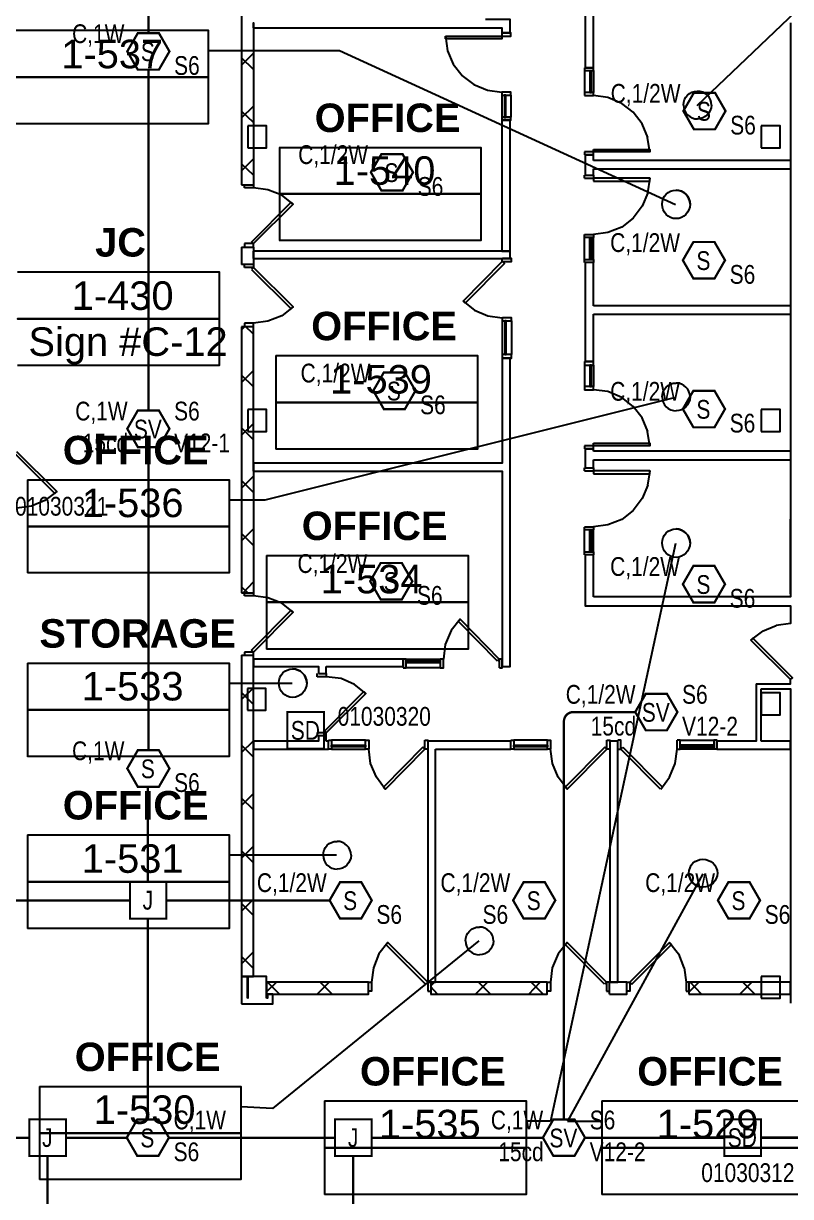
# Model space of a CAD drawing. Header units: inches. Extents: x 8199 to 15931, y 7617 to 15423.
# Drawn here: x 13927 to 14418, y 8896 to 9646 of the extents above; entities that cross this region are included whole.
import ezdxf
from ezdxf.enums import TextEntityAlignment as Align

# ---------------------------------------------------------------- set-up
doc = ezdxf.new("R2010")
doc.units = ezdxf.units.IN
doc.header["$LTSCALE"] = 0.25
doc.header["$MEASUREMENT"] = 0
for name, color, linetype in [('BACKGROUND', 8, 'Continuous'), ('CONDUIT', 6, 'Continuous'), ('HEAT DETECTOR', 1, 'Continuous'), ('JUNCTION BOX', 1, 'Continuous'), ('SMOKE DETECTOR', 1, 'Continuous'), ('SPEAKER', 1, 'Continuous'), ('SPEAKER STROBE', 1, 'Continuous')]:
    doc.layers.add(name, color=color, linetype=linetype)
doc.styles.add('Arial', font='arial.ttf', dxfattribs={"width": 0.8})
doc.styles.add('PDF Arial', font='arial.ttf')
doc.styles.add('PDF Arial Bold', font='arialbd.ttf')

# ---------------------------------------------------------------- blocks, each defined once
blk = doc.blocks.new('GC-S7')
at = {"layer": 'SPEAKER', "const_width": 1.46}
blk.add_lwpolyline([(13.83, 0.21), (7.08, 11.9), (-6.42, 11.9), (-13.17, 0.21), (-6.42, -11.49), (7.08, -11.49)], close=True, dxfattribs=at)
at = {"layer": 'SPEAKER', "style": 'Arial', "width": 0.8}
blk.add_text('S', height=12, dxfattribs=at).set_placement((0, 0), align=Align.MIDDLE)
for tag, p in [('C', (-14.98, 11.52)), ('1/2W', (-14.65, -8.82))]:
    blk.add_attdef(tag, text='', height=12, dxfattribs=at).set_placement(p, align=Align.MIDDLE_RIGHT)
blk.add_attdef('Speaker_Circuit', text='', height=12, dxfattribs=at).set_placement((16.8, -8.82), align=Align.MIDDLE_LEFT)
blk = doc.blocks.new('SIGA-HRD')
at = {"layer": 'HEAT DETECTOR', "const_width": 1.3}
blk.add_lwpolyline([(-11.5, -11.68), (-11.5, 11.7), (11.89, 11.7), (11.89, -11.68)], close=True, dxfattribs=at)
at = {"layer": 'HEAT DETECTOR', "style": 'Arial', "width": 0.8}
blk.add_text('D', height=12, dxfattribs=at).set_placement((0, 0), align=Align.MIDDLE)
for tag, p in [('ADDRESS', (20.64, 8.96)), ('ZONE', (20.64, -8.58))]:
    blk.add_attdef(tag, text='', height=12, dxfattribs=at).set_placement(p, align=Align.MIDDLE_LEFT)
blk.add_attdef('SUBSCRIPT', text='', height=12, dxfattribs=at).set_placement((-16.56, -9.02), align=Align.MIDDLE_RIGHT)
blk = doc.blocks.new('GC-S7VM')
at = {"layer": 'SPEAKER STROBE', "const_width": 1.46}
blk.add_lwpolyline([(13.83, 0.21), (7.08, 11.9), (-6.42, 11.9), (-13.17, 0.21), (-6.42, -11.49), (7.08, -11.49)], close=True, dxfattribs=at)
at = {"layer": 'SPEAKER STROBE', "style": 'Arial', "width": 0.8}
blk.add_text('SV', height=12, dxfattribs=at).set_placement((0, 0), align=Align.MIDDLE)
for tag, p in [('C', (-12.95, 11.52)), ('CANDELA', (-12.62, -8.82)), ('1/2W', (-12.62, -29.16))]:
    blk.add_attdef(tag, text='', height=12, dxfattribs=at).set_placement(p, align=Align.MIDDLE_RIGHT)
for tag, p in [('Speaker_Circuit', (16.8, 11.52)), ('Visual_Circuit', (16.8, -8.82))]:
    blk.add_attdef(tag, text='', height=12, dxfattribs=at).set_placement(p, align=Align.MIDDLE_LEFT)
blk = doc.blocks.new('SIGA-PD')
at = {"layer": 'SMOKE DETECTOR', "const_width": 1.3}
blk.add_lwpolyline([(-11.5, -11.68), (-11.5, 11.7), (11.89, 11.7), (11.89, -11.68)], close=True, dxfattribs=at)
at = {"layer": 'SMOKE DETECTOR', "style": 'Arial', "width": 0.8}
blk.add_text('SD', height=12, dxfattribs=at).set_placement((0, 0), align=Align.MIDDLE)
for tag, p in [('ADDRESS', (20.64, 8.96)), ('ZONE', (20.64, -8.58))]:
    blk.add_attdef(tag, text='', height=12, dxfattribs=at).set_placement(p, align=Align.MIDDLE_LEFT)
blk.add_attdef('SUBSCRIPT', text='', height=12, dxfattribs=at).set_placement((-16.56, -9.02), align=Align.MIDDLE_RIGHT)
blk = doc.blocks.new('JUNCTION BOX')
at = {"const_width": 1.3}
blk.add_lwpolyline([(-11.5, -11.68), (-11.5, 11.7), (11.89, 11.7), (11.89, -11.68)], close=True, dxfattribs=at)
at = {"style": 'Arial', "width": 0.8}
blk.add_text('J', height=12, dxfattribs=at).set_placement((0, 0), align=Align.MIDDLE)
blk.add_attdef('SUBSCRIPT', text='', height=12, dxfattribs=at).set_placement((-16.56, -9.02), align=Align.MIDDLE_RIGHT)

msp = doc.modelspace()

# ---------------------------------------------------------------- linework, layer by layer
at = {"layer": 'BACKGROUND'}
for points in [[(14357.78, 9593.93), (14479.47, 9709.89)], [(14066.22, 9665.91), (14066.22, 9547.72), (14066.22, 9543.26)], [(14286.09, 9657.33), (14286.09, 9654.14), (14286.09, 9618.14)], [(14232.85, 9640.43), (14238.26, 9640.43), (14238.26, 9643.62), (14238.26, 9649.03), (14222.33, 9649.03)], [(14286.07, 9618.14), (14291.49, 9618.14), (14291.49, 9654.14)], [(13915.84, 9642.02), (14044.88, 9642.02), (14044.88, 9612.07), (13915.84, 9612.07), (14044.88, 9612.07), (14044.88, 9582.12), (13915.84, 9582.12)], [(14073.91, 9643.63), (14073.91, 9646.81), (14073.91, 9643.63), (14073.91, 9547.73), (14073.91, 9543.27), (14073.91, 9541.36), (14068.19, 9541.36)], [(14073.89, 9643.61), (14216.92, 9643.61)], [(14216.97, 9643.63), (14222.37, 9643.63)], [(14222.35, 9643.62), (14232.86, 9643.62), (14232.86, 9640.44), (14232.86, 9638.2)], [(14232.85, 9638.2), (14238.58, 9638.2), (14238.58, 9640.43), (14232.85, 9640.43)], [(14196.86, 9638.2), (14198.12, 9628.96)], [(14196.88, 9636.61), (14196.88, 9638.21)], [(14196.88, 9638.2), (14232.86, 9638.2), (14232.86, 9636.61), (14196.88, 9636.61)], [(14129, 9628.96), (14044.88, 9628.96)], [(14066.24, 9619.73), (14073.91, 9627.38)], [(14344.04, 9530.52), (14128.99, 9628.96)], [(14198.14, 9628.97), (14201.65, 9620.37)], [(14073.91, 9616.87), (14066.24, 9624.51)], [(14201.64, 9620.36), (14207.37, 9613.03)], [(14285.73, 9618.13), (14285.73, 9616.21), (14285.73, 9602.2), (14285.73, 9600.28)], [(14285.76, 9616.23), (14291.49, 9616.23), (14291.49, 9618.14), (14285.76, 9618.14)], [(14207.35, 9613.03), (14215, 9607.29)], [(14289.23, 9602.2), (14290.19, 9602.2), (14290.19, 9616.22), (14289.23, 9616.22)], [(14289.26, 9616.23), (14289.26, 9602.21)], [(14291.49, 9616.23), (14291.49, 9602.21)], [(14215, 9607.3), (14223.62, 9603.79)], [(14223.62, 9603.8), (14232.86, 9602.52), (14232.86, 9600.61), (14232.86, 9586.59), (14232.86, 9584.68), (14232.86, 9500.89)], [(14232.85, 9600.6), (14238.58, 9600.6), (14238.58, 9602.52), (14232.85, 9602.52)], [(14234.45, 9586.59), (14235.41, 9586.59), (14235.41, 9600.61), (14234.45, 9600.61)], [(14234.47, 9600.62), (14234.47, 9586.6)], [(14238.58, 9600.6), (14238.58, 9586.58)], [(14285.76, 9600.3), (14291.49, 9600.3), (14291.49, 9602.21), (14285.76, 9602.21)], [(14300.73, 9599.02), (14291.51, 9600.3)], [(14309.67, 9595.2), (14300.74, 9599.03)], [(14316.99, 9589.78), (14309.68, 9595.2)], [(14066.24, 9585.96), (14073.91, 9593.61)], [(14073.91, 9583.1), (14066.24, 9590.42)], [(14322.7, 9582.13), (14316.98, 9589.78)], [(14070.37, 9566.84), (14082.16, 9566.84), (14082.16, 9580.86), (14070.37, 9580.86)], [(14070.38, 9580.86), (14070.38, 9566.84)], [(14232.85, 9584.67), (14238.58, 9584.67), (14238.58, 9586.58), (14232.85, 9586.58)], [(14232.85, 9500.89), (14238.26, 9500.89), (14238.26, 9584.68), (14232.85, 9584.68)], [(14326.23, 9573.54), (14322.73, 9582.14)], [(14398.82, 9566.84), (14410.93, 9566.84), (14410.93, 9580.85), (14398.82, 9580.85)], [(14398.83, 9580.85), (14398.83, 9566.84)], [(14327.48, 9564.29), (14326.19, 9573.53)], [(14090.43, 9567.15), (14219.47, 9567.15), (14219.47, 9537.53), (14090.43, 9537.53), (14219.47, 9537.53), (14219.47, 9507.58), (14090.43, 9507.58)], [(14090.47, 9567.17), (14090.47, 9537.54), (14090.47, 9507.59)], [(14285.76, 9562.38), (14291.49, 9562.38), (14291.49, 9564.3), (14291.49, 9565.89)], [(14291.5, 9565.88), (14327.48, 9565.88), (14327.48, 9564.29), (14291.5, 9564.29)], [(14066.24, 9552.19), (14073.91, 9559.84)], [(14285.73, 9564.29), (14285.73, 9562.38)], [(14291.49, 9564.3), (14285.76, 9564.3)], [(14291.49, 9558.88), (14291.49, 9562.38), (14286.07, 9562.38)], [(14286.09, 9562.39), (14286.09, 9549.33)], [(14417.63, 9558.87), (14291.48, 9558.87)], [(14073.91, 9549.32), (14066.24, 9556.65)], [(14286.07, 9549.32), (14291.49, 9549.32), (14291.49, 9553.46)], [(14291.48, 9553.46), (14417.63, 9553.46)], [(14066.24, 9543.27), (14073.91, 9543.27)], [(14068.14, 9541.35), (14068.14, 9543.26)], [(14285.73, 9547.4), (14285.73, 9549.31)], [(14285.76, 9549.32), (14291.49, 9549.32), (14291.49, 9547.41)], [(14285.76, 9547.41), (14291.49, 9547.41), (14291.49, 9545.5)], [(14291.5, 9545.49), (14327.48, 9545.49), (14327.48, 9547.41), (14291.5, 9547.41)], [(14327.48, 9547.41), (14326.19, 9538.17)], [(14083.15, 9540.09), (14073.9, 9541.36)], [(14092.03, 9536.57), (14083.11, 9540.07)], [(14099.35, 9530.83), (14092.03, 9536.57)], [(14326.23, 9538.18), (14322.73, 9529.57)], [(14072.62, 9506.63), (14098.11, 9532.12)], [(14098.08, 9532.11), (14099.35, 9530.83), (14073.86, 9505.66)], [(14322.7, 9529.57), (14316.98, 9521.92)], [(14316.99, 9521.93), (14309.68, 9516.19)], [(14300.73, 9512.68), (14291.51, 9511.41)], [(14309.67, 9516.19), (14300.74, 9512.69)], [(14068.14, 9505.67), (14068.14, 9503.44)], [(14073.91, 9503.45), (14073.91, 9505.68), (14068.19, 9505.68)], [(14073.91, 9505.68), (14072.64, 9506.63)], [(14285.73, 9493.56), (14285.73, 9495.47), (14285.73, 9509.49), (14285.73, 9511.4)], [(14285.76, 9511.41), (14291.49, 9511.41), (14291.49, 9509.5), (14285.76, 9509.5)], [(14289.23, 9509.49), (14290.19, 9509.49), (14290.19, 9495.47), (14289.23, 9495.47)], [(14289.26, 9495.48), (14289.26, 9509.5)], [(14291.49, 9495.48), (14291.49, 9509.5)], [(14066.22, 9503.43), (14066.22, 9492.28)], [(14066.24, 9503.45), (14073.91, 9503.45), (14073.91, 9500.9), (14073.91, 9496.12), (14073.91, 9492.3), (14066.24, 9492.3)], [(14073.86, 9496.11), (14238.26, 9496.11), (14238.26, 9500.89), (14073.86, 9500.89)], [(14073.91, 9496.12), (14073.91, 9500.9)], [(14068.14, 9490.38), (14068.14, 9492.29)], [(14073.91, 9492.3), (14073.91, 9490.39), (14068.19, 9490.39)], [(14073.91, 9490.39), (14072.64, 9489.11)], [(14098.08, 9463.93), (14099.35, 9465.2), (14073.86, 9490.37)], [(14208.01, 9468.72), (14233.17, 9494.2), (14233.17, 9496.11)], [(14233.21, 9494.21), (14234.47, 9492.94), (14209.3, 9467.45)], [(14233.22, 9494.21), (14238.94, 9494.21), (14238.94, 9496.12), (14233.22, 9496.12)], [(14285.76, 9495.48), (14291.49, 9495.48), (14291.49, 9493.57), (14285.76, 9493.57)], [(14291.49, 9465.85), (14291.49, 9493.57), (14286.07, 9493.57)], [(14286.09, 9493.57), (14286.09, 9430.18)], [(13922.85, 9487.51), (14051.89, 9487.51), (14051.89, 9457.56), (13922.85, 9457.56), (14051.89, 9457.56), (14051.89, 9427.61), (13922.85, 9427.61)], [(14072.62, 9489.11), (14098.11, 9463.94)], [(14208.02, 9468.73), (14215.36, 9462.99)], [(14209.29, 9467.44), (14208.03, 9468.72)], [(14099.35, 9465.2), (14092.03, 9459.47)], [(14215.31, 9462.98), (14223.93, 9459.47)], [(14286.07, 9430.17), (14291.49, 9430.17), (14291.49, 9460.44)], [(14417.63, 9465.85), (14291.48, 9465.85)], [(14291.48, 9460.43), (14417.63, 9460.43)], [(14066.22, 9452.46), (14066.22, 9448.32), (14066.22, 9282.34)], [(14073.91, 9452.48), (14066.24, 9452.48)], [(14066.24, 9450.56), (14068.14, 9452.46)], [(14068.14, 9454.7), (14068.14, 9452.46)], [(14073.91, 9360.09), (14073.91, 9365.18), (14073.91, 9448.33), (14073.91, 9452.48), (14073.91, 9454.71), (14068.19, 9454.71)], [(14073.23, 9448.32), (14069.08, 9452.46)], [(14223.93, 9459.48), (14233.17, 9458.2), (14233.17, 9456.29), (14233.17, 9434.63), (14233.17, 9432.4), (14233.17, 9365.17), (14073.89, 9365.17)], [(14083.15, 9455.98), (14073.9, 9454.71)], [(14092.03, 9459.47), (14083.11, 9455.97)], [(14233.22, 9456.3), (14238.94, 9456.3), (14238.94, 9458.21), (14233.22, 9458.21)], [(14234.76, 9434.63), (14235.72, 9434.63), (14235.72, 9456.29), (14234.76, 9456.29)], [(14234.78, 9456.3), (14234.78, 9434.63)], [(14238.94, 9456.3), (14238.94, 9434.63)], [(14073.91, 9447.7), (14073.27, 9448.33)], [(14088.2, 9433.99), (14217.23, 9433.99), (14217.23, 9404.04), (14088.2, 9404.04), (14217.23, 9404.04), (14217.23, 9374.09), (14088.2, 9374.09)], [(14088.24, 9434), (14088.24, 9404.05), (14088.24, 9374.1)], [(14233.16, 9235.19), (14238.26, 9235.19), (14238.26, 9239.97), (14238.26, 9365.17), (14238.26, 9432.39), (14233.16, 9432.39)], [(14233.22, 9432.41), (14238.94, 9432.41), (14238.94, 9434.63), (14233.22, 9434.63)], [(14285.73, 9430.16), (14285.73, 9427.93), (14285.73, 9414.23), (14285.73, 9412)], [(14285.76, 9427.94), (14291.49, 9427.94), (14291.49, 9430.17), (14285.76, 9430.17)], [(14066.24, 9416.8), (14073.91, 9424.44)], [(14289.23, 9414.23), (14290.19, 9414.23), (14290.19, 9427.93), (14289.23, 9427.93)], [(14289.26, 9427.94), (14289.26, 9414.24)], [(14291.49, 9427.94), (14291.49, 9414.24)], [(14073.91, 9413.93), (14066.24, 9421.57)], [(14285.76, 9412.01), (14291.49, 9412.01), (14291.49, 9414.24), (14285.76, 9414.24)], [(14300.73, 9411.06), (14291.51, 9412.01)], [(14309.67, 9407.24), (14300.74, 9411.06)], [(14344.04, 9407.23), (14081.21, 9341.6)], [(14316.99, 9401.5), (14309.68, 9407.24)], [(14322.7, 9394.17), (14316.98, 9401.5)], [(14070.37, 9385.57), (14082.16, 9385.57), (14082.16, 9399.58), (14070.37, 9399.58)], [(14070.38, 9399.58), (14070.38, 9385.56)], [(14326.23, 9385.57), (14322.73, 9394.18)], [(14398.82, 9385.56), (14410.93, 9385.56), (14410.93, 9399.58), (14398.82, 9399.58)], [(14398.83, 9399.58), (14398.83, 9385.56)], [(14066.24, 9383.03), (14073.91, 9390.67)], [(14073.91, 9380.16), (14066.24, 9387.8)], [(14327.48, 9376.32), (14326.19, 9385.57)], [(14285.76, 9374.42), (14291.49, 9374.42), (14291.49, 9376.33), (14291.49, 9377.92)], [(14291.5, 9377.92), (14327.48, 9377.92), (14327.48, 9376.32), (14291.5, 9376.32)], [(13921.31, 9371.23), (13946.79, 9345.75)], [(13946.75, 9345.74), (13948.03, 9347.01), (13922.55, 9372.5)], [(14285.73, 9376.32), (14285.73, 9374.41)], [(14291.49, 9376.33), (14285.76, 9376.33)], [(14291.49, 9372.83), (14291.49, 9374.42), (14286.07, 9374.42)], [(14286.09, 9374.42), (14286.09, 9362.32)], [(14417.63, 9372.82), (14291.48, 9372.82)], [(14073.91, 9365.18), (14073.91, 9360.09), (14073.91, 9282.35), (14073.91, 9280.44), (14068.19, 9280.44)], [(14286.07, 9362.31), (14291.49, 9362.31), (14291.49, 9367.41)], [(14291.48, 9367.4), (14417.63, 9367.4)], [(14066.24, 9349.25), (14073.91, 9356.9)], [(14073.89, 9360.08), (14233.17, 9360.08), (14233.17, 9239.97), (14233.17, 9235.19)], [(14285.73, 9360.39), (14285.73, 9362.3)], [(14285.76, 9362.31), (14291.49, 9362.31), (14291.49, 9360.4)], [(14285.76, 9360.4), (14291.49, 9360.4), (14291.49, 9358.49)], [(14291.5, 9358.49), (14327.48, 9358.49), (14327.48, 9360.4), (14291.5, 9360.4)], [(14327.48, 9360.4), (14326.19, 9351.16)], [(13929.23, 9354.66), (13929.23, 9324.71), (13929.23, 9295.08)], [(13929.25, 9354.66), (14058.28, 9354.66), (14058.28, 9324.72), (13929.25, 9324.72), (14058.28, 9324.72), (14058.28, 9295.09), (13929.25, 9295.09)], [(14073.91, 9346.39), (14066.24, 9354.03)], [(14326.23, 9351.17), (14322.73, 9342.57)], [(13940.4, 9341.28), (13931.8, 9337.78)], [(13948.03, 9347.01), (13940.38, 9341.28)], [(14081.23, 9341.61), (14058.28, 9341.61)], [(14322.7, 9342.56), (14316.98, 9334.91)], [(13931.78, 9337.77), (13922.54, 9336.5)], [(14316.99, 9334.92), (14309.68, 9329.18)], [(14417.63, 9281.7), (14417.63, 9329.49), (14417.63, 9281.7), (14417.63, 9279.79), (14291.48, 9279.79)], [(14300.73, 9325.68), (14291.51, 9324.4)], [(14309.67, 9329.19), (14300.74, 9325.68)], [(14066.24, 9315.48), (14073.91, 9323.13)], [(14073.91, 9312.62), (14066.24, 9320.26)], [(14285.73, 9306.55), (14285.73, 9308.46), (14285.73, 9322.48), (14285.73, 9324.39)], [(14285.76, 9324.4), (14291.49, 9324.4), (14291.49, 9322.49), (14285.76, 9322.49)], [(14289.23, 9322.48), (14290.19, 9322.48), (14290.19, 9308.46), (14289.23, 9308.46)], [(14289.26, 9308.47), (14289.26, 9322.49)], [(14291.49, 9308.47), (14291.49, 9322.49)], [(14344.04, 9313.89), (14264.08, 8944.33)], [(14082.16, 9306.24), (14082.16, 9276.29), (14082.16, 9246.34)], [(14082.19, 9306.24), (14211.21, 9306.24), (14211.21, 9276.3), (14082.19, 9276.3), (14211.21, 9276.3), (14211.21, 9246.35), (14082.19, 9246.35)], [(14285.76, 9308.47), (14291.49, 9308.47), (14291.49, 9306.56), (14285.76, 9306.56)], [(14291.49, 9279.8), (14291.49, 9306.56), (14286.07, 9306.56)], [(14286.09, 9306.57), (14286.09, 9274.07)], [(14067.22, 9282.35), (14073.91, 9289.36)], [(14070.38, 9282.34), (14066.23, 9286.17)], [(14066.24, 9282.35), (14073.91, 9282.35)], [(14068.14, 9280.43), (14068.14, 9282.34)], [(14083.15, 9279.17), (14073.9, 9280.44)], [(14092.03, 9275.65), (14083.11, 9279.15)], [(14099.35, 9269.91), (14092.03, 9275.65)], [(14286.07, 9274.07), (14291.49, 9274.07)], [(14291.48, 9274.06), (14417.63, 9274.06), (14417.63, 9264.5), (14417.63, 9262.59), (14408.39, 9261.32)], [(14072.62, 9245.71), (14098.11, 9271.2)], [(14098.08, 9271.19), (14099.35, 9269.91), (14073.86, 9244.43)], [(14204.86, 9264.19), (14206.12, 9265.47), (14200.39, 9258.14)], [(14206.1, 9265.46), (14231.25, 9239.97), (14229.99, 9238.7)], [(14200.36, 9258.13), (14196.54, 9249.21)], [(14230.01, 9238.7), (14204.85, 9264.19)], [(14392.17, 9252.08), (14399.82, 9257.82)], [(14399.79, 9257.81), (14408.38, 9261.31)], [(14395.63, 9224.04), (14417.63, 9224.04), (14417.63, 9224.68), (14417.63, 9226.91), (14392.15, 9252.07)], [(14393.43, 9253.35), (14392.17, 9252.08)], [(14417.66, 9226.91), (14418.93, 9227.87), (14393.45, 9253.36)], [(14066.22, 9242.51), (14066.22, 9037.03), (14066.22, 9019.51)], [(14066.24, 9242.53), (14073.91, 9242.53), (14073.91, 9244.44), (14068.19, 9244.44)], [(14068.14, 9244.43), (14068.14, 9242.52)], [(14073.91, 9244.44), (14072.64, 9245.71)], [(14196.56, 9249.22), (14195.61, 9239.98)], [(13929.23, 9237.42), (13929.23, 9207.47), (13929.23, 9177.52)], [(13929.25, 9237.42), (14058.28, 9237.42), (14058.28, 9207.48), (13929.25, 9207.48), (14058.28, 9207.48), (14058.28, 9177.53), (13929.25, 9177.53)], [(14073.86, 9235.19), (14115.61, 9235.19), (14115.61, 9230.73)], [(14120.4, 9235.19), (14169.77, 9235.19), (14169.77, 9239.97), (14073.89, 9239.97)], [(14115.6, 9230.73), (14120.38, 9230.73), (14120.38, 9235.19)], [(14169.77, 9239.97), (14169.77, 9234.24)], [(14169.79, 9234.24), (14171.69, 9234.24), (14171.69, 9239.97), (14169.79, 9239.97)], [(14171.69, 9239.97), (14193.35, 9239.97), (14193.35, 9234.23), (14171.69, 9234.23)], [(14171.69, 9238.7), (14171.69, 9237.74)], [(14171.69, 9237.74), (14193.35, 9237.74), (14193.35, 9238.69), (14171.69, 9238.69)], [(14193.37, 9234.24), (14195.58, 9234.24), (14195.58, 9239.97), (14193.37, 9239.97)], [(14231.25, 9239.97), (14231.25, 9234.23)], [(14231.26, 9234.24), (14233.17, 9234.24), (14233.17, 9239.97), (14231.26, 9239.97)], [(14120.38, 9230.73), (14120.38, 9228.5), (14114.66, 9228.5)], [(14114.67, 9228.5), (14114.67, 9230.74)], [(14129.94, 9227.54), (14120.39, 9228.5)], [(14138.56, 9223.73), (14129.95, 9227.55)], [(14098.73, 9224.36), (14058.26, 9224.36)], [(14066.24, 9214.18), (14073.91, 9221.5)], [(14070.06, 9207.16), (14081.85, 9207.16), (14081.85, 9221.18), (14070.06, 9221.18)], [(14070.07, 9221.18), (14070.07, 9207.16)], [(14145.88, 9217.99), (14138.54, 9223.72)], [(14395.66, 9224.04), (14395.66, 9220.86), (14395.66, 9187.41), (14370.51, 9187.41)], [(14398.83, 9220.85), (14417.63, 9220.85), (14417.63, 9033.21), (14417.63, 9025.56), (14417.63, 9019.83)], [(14398.83, 9187.4), (14398.83, 9220.85)], [(14073.91, 9210.99), (14066.24, 9218.64)], [(14119.49, 9194.1), (14144.64, 9219.27)], [(14144.6, 9219.26), (14145.88, 9217.99), (14120.39, 9192.82)], [(14398.82, 9204.29), (14410.93, 9204.29), (14410.93, 9218.3), (14398.82, 9218.3)], [(14398.83, 9218.31), (14398.83, 9204.29)], [(14115.61, 9190.91), (14115.61, 9187.4), (14073.86, 9187.4)], [(14120.38, 9190.91), (14120.38, 9192.82), (14114.66, 9192.82)], [(14114.67, 9192.83), (14114.67, 9190.91)], [(14120.38, 9187.4), (14120.38, 9190.91), (14115.6, 9190.91)], [(14120.38, 9192.82), (14119.44, 9194.09)], [(14066.24, 9180.09), (14073.91, 9187.73)], [(14073.91, 9177.22), (14066.24, 9184.87)], [(14073.88, 9182.31), (14121.99, 9182.31), (14121.99, 9187.41), (14120.41, 9187.41)], [(14121.99, 9182.31), (14121.99, 9188.05)], [(14121.99, 9188.05), (14123.92, 9188.05), (14123.92, 9182.31), (14121.99, 9182.31)], [(14123.9, 9182.31), (14145.57, 9182.31), (14145.57, 9188.05), (14123.9, 9188.05)], [(14123.9, 9184.86), (14145.57, 9184.86), (14145.57, 9183.9), (14123.9, 9183.9)], [(14123.92, 9183.91), (14123.92, 9184.86)], [(14145.57, 9188.04), (14147.8, 9188.04), (14147.8, 9182.31), (14145.57, 9182.31)], [(14182.23, 9183.59), (14157.08, 9158.11)], [(14158.32, 9156.82), (14183.48, 9182.31), (14182.22, 9183.58)], [(14183.48, 9182.31), (14183.48, 9188.04)], [(14183.5, 9188.05), (14185.4, 9188.05), (14185.4, 9182.31), (14183.5, 9182.31)], [(14190.47, 9182.31), (14238.58, 9182.31), (14238.58, 9187.4), (14185.36, 9187.4)], [(14185.4, 9187.41), (14185.4, 9182.31), (14185.4, 9033.22), (14185.4, 9027.48)], [(14238.58, 9182.31), (14238.58, 9188.04)], [(14238.58, 9188.04), (14240.5, 9188.04), (14240.5, 9182.31), (14238.58, 9182.31)], [(14240.49, 9182.3), (14262.15, 9182.3), (14262.15, 9188.04), (14240.49, 9188.04)], [(14240.49, 9184.85), (14262.15, 9184.85), (14262.15, 9183.9), (14240.49, 9183.9)], [(14240.5, 9183.9), (14240.5, 9184.86)], [(14262.15, 9188.04), (14264.07, 9188.04), (14264.07, 9182.31), (14262.15, 9182.31)], [(14298.81, 9183.59), (14273.34, 9158.1)], [(14274.64, 9156.83), (14300.11, 9182.32), (14298.83, 9183.59)], [(14300.08, 9188.04), (14301.98, 9188.04), (14301.98, 9182.31), (14300.08, 9182.31)], [(14300.11, 9182.32), (14300.11, 9188.05)], [(14301.98, 9187.4), (14301.98, 9182.31), (14301.98, 9033.21), (14301.67, 9033.21)], [(14307.07, 9033.21), (14301.99, 9033.21), (14307.07, 9033.21), (14307.07, 9182.3), (14307.07, 9188.04)], [(14307.07, 9182.3), (14307.07, 9187.4), (14301.99, 9187.4)], [(14307.09, 9182.31), (14308.99, 9182.31), (14308.99, 9188.04), (14307.09, 9188.04)], [(14309.01, 9182.31), (14310.29, 9183.59)], [(14310.29, 9183.59), (14335.79, 9158.1), (14334.5, 9156.83)], [(14343.74, 9173.08), (14345.03, 9182.32), (14345.03, 9188.05)], [(14344.99, 9182.3), (14346.9, 9182.3), (14346.9, 9188.04), (14344.99, 9188.04)], [(14346.9, 9184.86), (14346.9, 9183.9)], [(14346.93, 9188.05), (14368.61, 9188.05), (14368.61, 9182.32), (14346.93, 9182.32)], [(14346.93, 9183.91), (14368.61, 9183.91), (14368.61, 9184.87), (14346.93, 9184.87)], [(14370.48, 9182.3), (14370.48, 9188.04), (14368.55, 9188.04)], [(14370.48, 9187.4), (14370.48, 9182.3), (14368.55, 9182.3)], [(14370.47, 9182.31), (14417.63, 9182.31), (14417.63, 9187.4), (14398.83, 9187.4)], [(14148.74, 9173.07), (14147.79, 9182.3)], [(14190.49, 9033.21), (14187.29, 9033.21), (14190.49, 9033.21), (14190.49, 9182.31)], [(14265.37, 9173.07), (14264.1, 9182.31)], [(14334.49, 9156.82), (14308.99, 9182.31)], [(14152.58, 9164.47), (14148.76, 9173.07)], [(14268.85, 9164.47), (14265.34, 9173.07)], [(14340.22, 9164.47), (14343.73, 9173.07)], [(14157, 9158.09), (14158.29, 9156.82), (14152.57, 9164.46)], [(14273.34, 9158.1), (14274.61, 9156.83), (14268.9, 9164.48)], [(14334.52, 9156.83), (14340.25, 9164.48)], [(14066.24, 9146.32), (14073.91, 9153.96)], [(14073.91, 9143.45), (14066.24, 9151.09)], [(13929.23, 9127.51), (13929.23, 9097.56), (13929.23, 9067.61)], [(13929.25, 9127.52), (14058.28, 9127.52), (14058.28, 9097.57), (13929.25, 9097.57), (14058.28, 9097.57), (14058.28, 9067.62), (13929.25, 9067.62)], [(14066.24, 9112.55), (14073.91, 9120.19)], [(14073.91, 9109.68), (14066.24, 9117.32)], [(14127.08, 9114.45), (14058.26, 9114.45)], [(14361.6, 9102.67), (14274.95, 8944.34)], [(14066.24, 9078.78), (14073.91, 9086.42)], [(14073.91, 9075.91), (14066.24, 9083.55)], [(14218.22, 9059.66), (14085.99, 8952.62)], [(14158.61, 9057.43), (14159.9, 9058.7), (14154.18, 9051.37)], [(14184.1, 9031.93), (14158.6, 9057.42)], [(14159.93, 9058.7), (14185.4, 9033.22), (14184.14, 9031.94)], [(14273.34, 9057.43), (14274.61, 9058.7), (14268.9, 9051.38)], [(14298.5, 9031.94), (14273.34, 9057.43)], [(14274.59, 9058.69), (14299.75, 9033.21), (14299.75, 9027.48)], [(14340.25, 9058.71), (14314.77, 9033.22)], [(14316.01, 9031.94), (14341.5, 9057.42), (14340.21, 9058.7)], [(14340.22, 9058.7), (14345.97, 9051.37)], [(14066.24, 9045), (14073.91, 9052.65)], [(14073.91, 9042.14), (14066.24, 9049.78)], [(14154.19, 9051.38), (14150.67, 9042.46)], [(14268.85, 9051.37), (14265.03, 9042.45)], [(14345.93, 9051.37), (14349.44, 9042.45)], [(14150.66, 9042.45), (14149.37, 9033.21)], [(14265.06, 9042.46), (14264.1, 9033.22)], [(14349.45, 9042.45), (14350.74, 9033.21), (14350.74, 9027.48)], [(14066.24, 9037.04), (14073.91, 9037.04)], [(14070.07, 9023.02), (14070.07, 9037.03), (14066.25, 9037.03)], [(14070.38, 9037.03), (14070.38, 9023.02), (14070.04, 9023.02)], [(14082.16, 9023.02), (14082.16, 9037.04), (14070.37, 9037.04)], [(14082.16, 9033.21), (14082.16, 9025.57)], [(14086.31, 9025.57), (14147.49, 9025.57), (14147.49, 9033.22), (14082.18, 9033.22)], [(14082.18, 9027.16), (14088.55, 9033.21)], [(14090.47, 9025.57), (14082.83, 9033.22)], [(14114.66, 9025.56), (14122.31, 9033.21)], [(14124.23, 9025.57), (14116.58, 9033.21)], [(14147.48, 9033.22), (14149.41, 9033.22), (14149.41, 9027.48), (14147.48, 9027.48)], [(14187.31, 9030.67), (14189.87, 9033.21)], [(14187.31, 9025.56), (14261.84, 9025.56), (14261.84, 9033.21), (14190.47, 9033.21)], [(14187.32, 9033.22), (14187.32, 9025.57)], [(14215.96, 9025.57), (14223.62, 9033.21)], [(14225.54, 9025.57), (14217.88, 9033.22)], [(14250.06, 9025.56), (14257.37, 9033.21)], [(14259.3, 9025.56), (14251.67, 9033.21)], [(14261.84, 9033.21), (14264.07, 9033.21), (14264.07, 9027.48), (14261.84, 9027.48)], [(14299.75, 9033.21), (14298.47, 9031.93)], [(14301.67, 9025.56), (14301.67, 9033.21), (14299.77, 9033.21)], [(14301.68, 9025.57), (14312.83, 9025.57), (14312.83, 9033.21), (14307.08, 9033.21)], [(14312.85, 9033.22), (14314.76, 9033.22), (14314.76, 9027.48), (14312.85, 9027.48)], [(14314.72, 9033.21), (14316, 9031.93)], [(14352.66, 9025.57), (14352.66, 9033.22), (14350.75, 9033.22)], [(14352.62, 9026.84), (14359, 9033.21)], [(14352.62, 9025.56), (14417.63, 9025.56), (14417.63, 9033.21), (14352.62, 9033.21)], [(14360.61, 9025.57), (14353.29, 9033.21)], [(14385.17, 9025.57), (14392.81, 9033.22)], [(14394.73, 9025.57), (14387.09, 9033.22)], [(14398.82, 9023.01), (14410.93, 9023.01), (14410.93, 9037.03), (14398.82, 9037.03)], [(14398.83, 9037.03), (14398.83, 9023.01)], [(14082.15, 9025.56), (14082.79, 9025.56), (14082.79, 9023.01), (14082.15, 9023.01)], [(14082.8, 9019.51), (14086.32, 9019.51), (14086.32, 9025.57), (14082.8, 9025.57), (14086.32, 9025.57)], [(14185.42, 9027.48), (14187.32, 9027.48)], [(14191.79, 9025.57), (14187.33, 9030.35)], [(14299.77, 9027.48), (14301.67, 9027.48)], [(14350.75, 9027.48), (14352.66, 9027.48)], [(14066.25, 9019.51), (14070.07, 9019.51)], [(14070.06, 9019.51), (14082.79, 9019.51)], [(13936.87, 8966.63), (14065.91, 8966.63), (14065.91, 8936.68), (13936.87, 8936.68), (14065.91, 8936.68), (14065.91, 8907.05), (13936.87, 8907.05)], [(13936.92, 8966.64), (13936.92, 8936.69), (13936.92, 8907.06)], [(14119.45, 8957.39), (14119.45, 8927.45), (14119.45, 8897.5)], [(14119.47, 8957.39), (14248.49, 8957.39), (14248.49, 8927.45), (14119.47, 8927.45), (14248.49, 8927.45), (14248.49, 8897.5), (14119.47, 8897.5)], [(14296.89, 8957.39), (14296.89, 8927.44), (14296.89, 8897.5)], [(14296.9, 8957.39), (14425.94, 8957.39), (14425.94, 8927.45), (14296.9, 8927.45), (14425.94, 8927.45), (14425.94, 8897.5), (14296.9, 8897.5)], [(14086.01, 8952.62), (14065.93, 8953.57)], [(14264.07, 8944.33), (14248.46, 8944.33)], [(14274.92, 8944.33), (14296.89, 8944.33)]]:
    msp.add_lwpolyline(points, dxfattribs=at)
at = {"layer": 'BACKGROUND', "ltscale": 0.459987}
msp.add_lwpolyline([(14417.63, 9646.8), (14417.63, 9329.49)], dxfattribs=at)
at = {"layer": 'BACKGROUND'}
for points in [[(14353.29, 9530.84, 0.415106), (14344.37, 9539.76, -0.415106)], [(14353.29, 9314.2, 0.415106), (14344.37, 9323.12, -0.415106)], [(14107.97, 9224.68, 0.415393), (14099.06, 9233.6, -0.415393)], [(14352.63, 9102.98, 0.41575), (14361.53, 9094.06, -0.41575)]]:
    msp.add_lwpolyline(points, format="xyb", close=True, dxfattribs=at)
at = {"layer": 'BACKGROUND', "ltscale": 0.759998}
msp.add_lwpolyline([(14073.91, 9037.04), (14073.91, 9242.53)], dxfattribs=at)
at = {"layer": 'BACKGROUND'}
for points in [[(14073.91, 9239.98), (14073.91, 9235.2)], [(14073.91, 9187.41), (14073.91, 9182.32)], [(14185.42, 9033.22), (14187.32, 9033.22)]]:
    msp.add_lwpolyline(points, close=True, dxfattribs=at)
for centre, radius, start, end in [((14358.08, 9594.25), 8.92, 359.96277, 90.11267), ((14358.05, 9594.21), 8.88, 179.78295, 270.06581), ((14344.38, 9407.56), 8.91, 359.89673, 90.05303), ((14344.34, 9407.51), 8.88, 179.77056, 270.20431), ((14127.42, 9114.46), 8.91, 359.93629, 90.01517), ((14127.4, 9114.43), 8.9, 179.8586, 270.09286), ((14218.56, 9059.67), 8.91, 359.92038, 90.15344), ((14218.52, 9059.62), 8.88, 179.73626, 270.06651)]:
    msp.add_arc(centre, radius, start, end, dxfattribs=at)
for points in [[(14349.17, 9594.24), (14349.17, 9599.34), (14352.97, 9603.16), (14358.06, 9603.16)], [(14349.17, 9594.24), (14349.17, 9599.34), (14352.97, 9603.16), (14358.06, 9603.16)], [(14367, 9594.24), (14367, 9589.47), (14362.84, 9585.32), (14358.06, 9585.32)], [(14367, 9594.24), (14367, 9589.47), (14362.84, 9585.32), (14358.06, 9585.32)], [(14335.46, 9530.84), (14335.46, 9535.94), (14339.25, 9539.76), (14344.37, 9539.76)], [(14335.46, 9530.84), (14335.46, 9535.94), (14339.25, 9539.76), (14344.37, 9539.76)], [(14344.37, 9521.6), (14339.25, 9521.6), (14335.46, 9525.74), (14335.46, 9530.84)], [(14344.37, 9521.6), (14339.25, 9521.6), (14335.46, 9525.74), (14335.46, 9530.84)], [(14353.29, 9530.84), (14353.29, 9525.74), (14349.14, 9521.6), (14344.37, 9521.6)], [(14353.29, 9530.84), (14353.29, 9525.74), (14349.14, 9521.6), (14344.37, 9521.6)], [(14335.46, 9407.55), (14335.46, 9412.65), (14339.25, 9416.47), (14344.37, 9416.47)], [(14335.46, 9407.55), (14335.46, 9412.65), (14339.25, 9416.47), (14344.37, 9416.47)], [(14353.29, 9407.55), (14353.29, 9402.77), (14349.14, 9398.63), (14344.37, 9398.63)], [(14353.29, 9407.55), (14353.29, 9402.77), (14349.14, 9398.63), (14344.37, 9398.63)], [(14335.46, 9314.2), (14335.46, 9319.3), (14339.25, 9323.12), (14344.37, 9323.12)], [(14335.46, 9314.2), (14335.46, 9319.3), (14339.25, 9323.12), (14344.37, 9323.12)], [(14344.37, 9304.96), (14339.25, 9304.96), (14335.46, 9309.11), (14335.46, 9314.2)], [(14344.37, 9304.96), (14339.25, 9304.96), (14335.46, 9309.11), (14335.46, 9314.2)], [(14353.29, 9314.2), (14353.29, 9309.11), (14349.14, 9304.96), (14344.37, 9304.96)], [(14353.29, 9314.2), (14353.29, 9309.11), (14349.14, 9304.96), (14344.37, 9304.96)], [(14090.12, 9224.68), (14090.12, 9229.78), (14093.95, 9233.6), (14099.06, 9233.6)], [(14090.12, 9224.68), (14090.12, 9229.78), (14093.95, 9233.6), (14099.06, 9233.6)], [(14099.06, 9215.44), (14093.95, 9215.44), (14090.12, 9219.58), (14090.12, 9224.68)], [(14099.06, 9215.44), (14093.95, 9215.44), (14090.12, 9219.58), (14090.12, 9224.68)], [(14107.97, 9224.68), (14107.97, 9219.58), (14103.84, 9215.44), (14099.06, 9215.44)], [(14107.97, 9224.68), (14107.97, 9219.58), (14103.84, 9215.44), (14099.06, 9215.44)], [(14118.5, 9114.45), (14118.5, 9119.55), (14122.31, 9123.37), (14127.41, 9123.37)], [(14118.5, 9114.45), (14118.5, 9119.55), (14122.31, 9123.37), (14127.41, 9123.37)], [(14136.33, 9114.45), (14136.33, 9109.67), (14132.17, 9105.53), (14127.41, 9105.53)], [(14136.33, 9114.45), (14136.33, 9109.67), (14132.17, 9105.53), (14127.41, 9105.53)], [(14352.63, 9102.98), (14352.63, 9108.07), (14356.44, 9111.9), (14361.53, 9111.9)], [(14352.63, 9102.98), (14352.63, 9108.07), (14356.44, 9111.9), (14361.53, 9111.9)], [(14361.53, 9111.9), (14366.63, 9111.9), (14370.79, 9108.07), (14370.79, 9102.98)], [(14361.53, 9111.9), (14366.63, 9111.9), (14370.79, 9108.07), (14370.79, 9102.98)], [(14370.79, 9102.98), (14370.79, 9098.2), (14366.63, 9094.06), (14361.53, 9094.06)], [(14370.79, 9102.98), (14370.79, 9098.2), (14366.63, 9094.06), (14361.53, 9094.06)], [(14209.64, 9059.66), (14209.64, 9064.76), (14213.43, 9068.58), (14218.53, 9068.58)], [(14209.64, 9059.66), (14209.64, 9064.76), (14213.43, 9068.58), (14218.53, 9068.58)], [(14227.46, 9059.66), (14227.46, 9054.88), (14223.32, 9050.74), (14218.53, 9050.74)], [(14227.46, 9059.66), (14227.46, 9054.88), (14223.32, 9050.74), (14218.53, 9050.74)]]:
    msp.add_open_spline(points, degree=3, dxfattribs=at)
at = {"layer": 'CONDUIT', "lineweight": 0, "const_width": 1.5}
for points in [[(14006.64, 9640.23), (14006.64, 9899.15)], [(14006.64, 9398.91), (14006.64, 9616.85)], [(14006.64, 9181.66), (14006.64, 9375.52)], [(14006.31, 9097.34), (14006.31, 9158.28)], [(13760.51, 9085.64), (13994.81, 9085.64)], [(14122.62, 9085.64), (14018.2, 9085.64)], [(14006.31, 8945.56), (14006.31, 9073.96)], [(13734.08, 8933.86), (13930.49, 8933.86)], [(13953.88, 8933.86), (13992.81, 8933.86)], [(14126.18, 8933.86), (14019.81, 8933.86)], [(14149.56, 8933.86), (14259.1, 8933.86)], [(14286.1, 8933.86), (14375.29, 8933.87)], [(14398.67, 8933.87), (14500.8, 8933.88)], [(13941.99, 8771.17), (13941.99, 8922.18)], [(14137.68, 8839.51), (14137.68, 8922.18)]]:
    msp.add_lwpolyline(points, dxfattribs=at)
msp.add_lwpolyline([(14272.6, 8945.56), (14272.6, 9200.05, -0.414214), (14278.6, 9206.05), (14318.23, 9206.05)], format="xyb", dxfattribs=at)

# ---------------------------------------------------------------- block references
at = {"layer": 'HEAT DETECTOR'}
msp.add_blockref('SIGA-HRD', (13900.66, 9328.71), dxfattribs=at).add_auto_attribs({'ADDRESS': '01030321'})
at = {"layer": 'JUNCTION BOX'}
for p in [(14006.31, 9085.64), (13941.99, 8933.86), (14137.68, 8933.86)]:
    msp.add_blockref('JUNCTION BOX', p, dxfattribs=at)
at = {"layer": 'SMOKE DETECTOR'}
msp.add_blockref('SIGA-PD', (14107.13, 9194.34), dxfattribs=at).add_auto_attribs({'ADDRESS': '01030320'})
ref = msp.add_blockref('SIGA-PD', (14386.78, 8933.86), dxfattribs=at)
ref.add_attrib('ZONE', '01030312', dxfattribs={"height": 12, "style": 'Arial', "width": 0.8}).set_placement((14360.5, 8911.5), align=Align.MIDDLE_LEFT)
at = {"layer": 'SPEAKER'}
for p, values in [((14006.31, 9628.34), {'C': 'C,1W', 'Speaker_Circuit': 'S6'}), ((14362.21, 9590.21), {'C': 'C,1/2W', 'Speaker_Circuit': 'S6'}), ((14162.22, 9551), {'C': 'C,1/2W', 'Speaker_Circuit': 'S6'}), ((14361.88, 9494.76), {'C': 'C,1/2W', 'Speaker_Circuit': 'S6'}), ((14163.75, 9411.33), {'C': 'C,1/2W', 'Speaker_Circuit': 'S6'}), ((14361.88, 9399.64), {'C': 'C,1/2W', 'Speaker_Circuit': 'S6'}), ((14161.76, 9289.49), {'C': 'C,1/2W', 'Speaker_Circuit': 'S6'}), ((14361.88, 9287.61), {'C': 'C,1/2W', 'Speaker_Circuit': 'S6'}), ((14006.31, 9169.76), {'C': 'C,1W', 'Speaker_Circuit': 'S6'}), ((14135.79, 9085.43), {'C': 'C,1/2W', 'Speaker_Circuit': 'S6'}), ((14384.3, 9085.43), {'C': 'C,1/2W', 'Speaker_Circuit': 'S6'})]:
    msp.add_blockref('GC-S7', p, dxfattribs=at).add_auto_attribs(values)
ref = msp.add_blockref('GC-S7', (14253.26, 9085.43), dxfattribs=at)
ref.add_attrib('C', 'C,1/2W', dxfattribs={"height": 12, "style": 'Arial', "width": 0.8}).set_placement((14238.29, 9096.95), align=Align.MIDDLE_RIGHT)
ref.add_attrib('Speaker_Circuit', 'S6', dxfattribs={"height": 12, "style": 'Arial', "width": 0.8}).set_placement((14220.51, 9076.61), align=Align.MIDDLE_LEFT)
ref = msp.add_blockref('GC-S7', (14005.98, 8933.66), dxfattribs=at)
ref.add_attrib('C', 'C,1W', dxfattribs={"height": 12, "style": 'Arial', "width": 0.8}).set_placement((14056.31, 8945.17), align=Align.MIDDLE_RIGHT)
ref.add_attrib('Speaker_Circuit', 'S6', dxfattribs={"height": 12, "style": 'Arial', "width": 0.8}).set_placement((14022.78, 8924.83), align=Align.MIDDLE_LEFT)
at = {"layer": 'SPEAKER STROBE'}
for p, values in [((14006.31, 9387.01), {'C': 'C,1W', 'Speaker_Circuit': 'S6', 'Visual_Circuit': 'V12-1', 'CANDELA': '15cd'}), ((14331.41, 9205.85), {'C': 'C,1/2W', 'Speaker_Circuit': 'S6', 'Visual_Circuit': 'V12-2', 'CANDELA': '15cd'}), ((14272.28, 8933.66), {'C': 'C,1W', 'Speaker_Circuit': 'S6', 'Visual_Circuit': 'V12-2', 'CANDELA': '15cd'})]:
    msp.add_blockref('GC-S7VM', p, dxfattribs=at).add_auto_attribs(values)

# ---------------------------------------------------------------- texts
at = {"layer": 'BACKGROUND', "attachment_point": 7}
for s, insert, char_height, style in [('1-537', (13950.92, 9617.49), 18.245, 'PDF Arial'), ('OFFICE', (14113.08, 9576.73), 18.216, 'PDF Arial Bold'), ('1-540', (14125.18, 9542.95), 18.245, 'PDF Arial'), ('JC', (13972.58, 9497.08), 18.216, 'PDF Arial Bold'), ('1-430', (13957.61, 9462.98), 18.245, 'PDF Arial'), ('OFFICE', (14110.85, 9443.56), 18.216, 'PDF Arial Bold'), ('Sign #C-12', (13929.89, 9428.31), 18.245, 'PDF Arial'), ('1-539', (14122.95, 9409.46), 18.245, 'PDF Arial'), ('OFFICE', (13951.87, 9364.23), 18.216, 'PDF Arial Bold'), ('1-536', (13963.98, 9330.45), 18.245, 'PDF Arial'), ('OFFICE', (14104.79, 9315.8), 18.216, 'PDF Arial Bold'), ('1-534', (14116.9, 9281.7), 18.245, 'PDF Arial'), ('STORAGE', (13936.9, 9246.98), 18.216, 'PDF Arial Bold'), ('1-533', (13963.98, 9213.21), 18.245, 'PDF Arial'), ('OFFICE', (13951.87, 9137.08), 18.216, 'PDF Arial Bold'), ('1-531', (13963.98, 9102.98), 18.245, 'PDF Arial'), ('OFFICE', (13959.52, 8976.19), 18.216, 'PDF Arial Bold'), ('OFFICE', (14142.07, 8966.96), 18.216, 'PDF Arial Bold'), ('OFFICE', (14319.52, 8966.96), 18.216, 'PDF Arial Bold'), ('1-530', (13971.62, 8942.41), 18.245, 'PDF Arial'), ('1-535', (14154.17, 8933.17), 18.245, 'PDF Arial'), ('1-529', (14331.94, 8933.19), 18.245, 'PDF Arial')]:
    msp.add_mtext(s, dxfattribs=dict(at, insert=insert, char_height=char_height, style=style))

doc.saveas('drawing.dxf')
